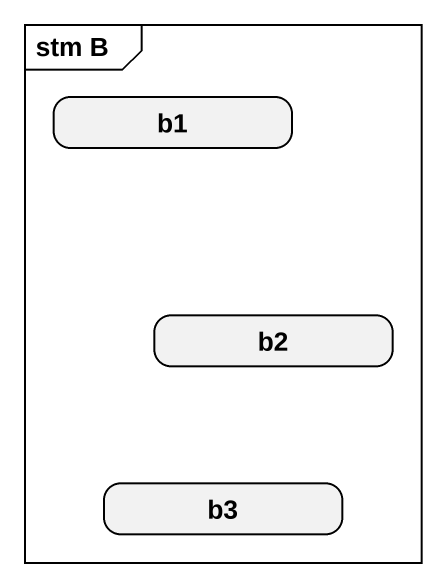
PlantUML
@startuml
mainframe stm B
hide empty description
state b1
state b2
state b3
@enduml
